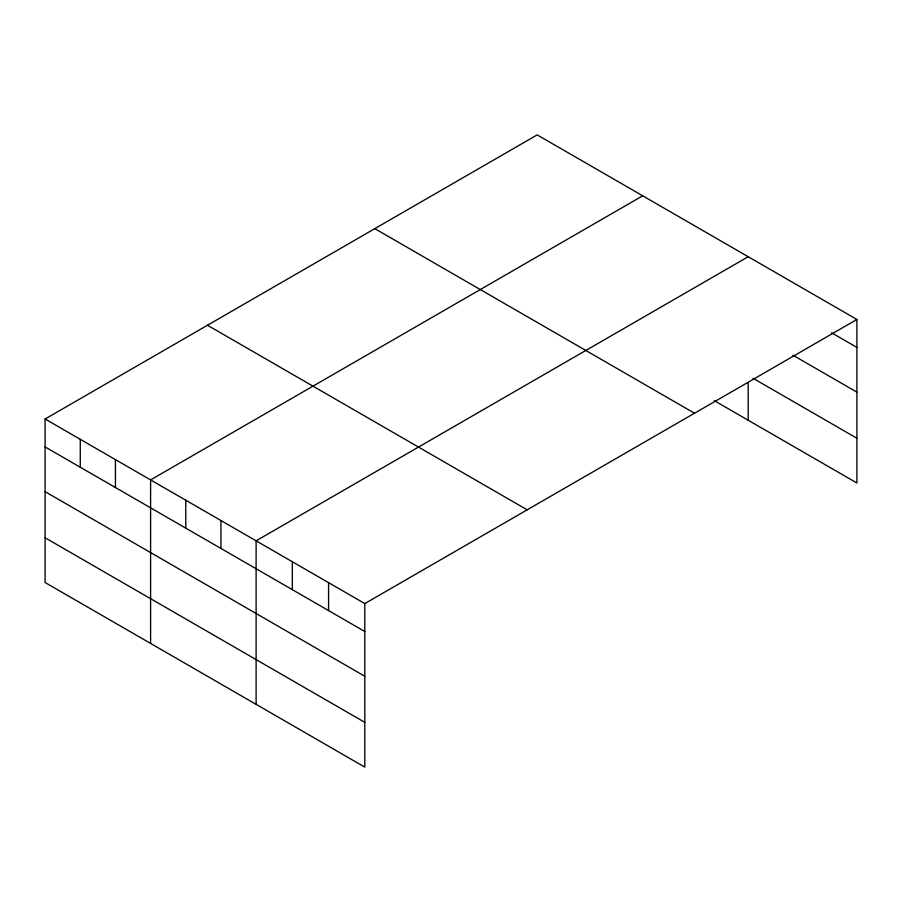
<?xml version="1.0" encoding="UTF-8"?>
<svg xmlns="http://www.w3.org/2000/svg" width="902" height="902" viewBox="0 0 902 902"><rect width="100%" height="100%" fill="white"/><g stroke="black" fill="none" stroke-linecap="round" stroke-linejoin="round"><path stroke-width="1.35" d="M45.1 419.002L364.803 603.585L364.803 767.106L45.1 582.523L45.1 419.002L537.197 134.894L856.9 319.477L856.9 482.998L714.249 400.635M642.698 195.802L150.6 479.909L150.6 643.43M748.198 256.72L256.112 540.828L256.112 704.349M364.803 603.585L856.9 319.477M831.531 332.759L856.9 347.394M792.892 355.185L856.9 392.144M753.035 378.276L856.9 438.248M374.804 228.646L694.506 413.229M207.494 325.25L527.196 509.833M45.1 446.93L364.803 631.501M45.1 491.669L364.803 676.252M45.1 537.772L364.803 722.355M748.198 382.482L748.198 420.242M328.576 582.669L328.576 610.586M292.338 561.743L292.338 589.671M220.934 520.522L220.934 548.45M185.767 500.215L185.767 528.144M115.433 459.614L115.433 487.531M80.267 439.308L80.267 467.225"/></g></svg>
